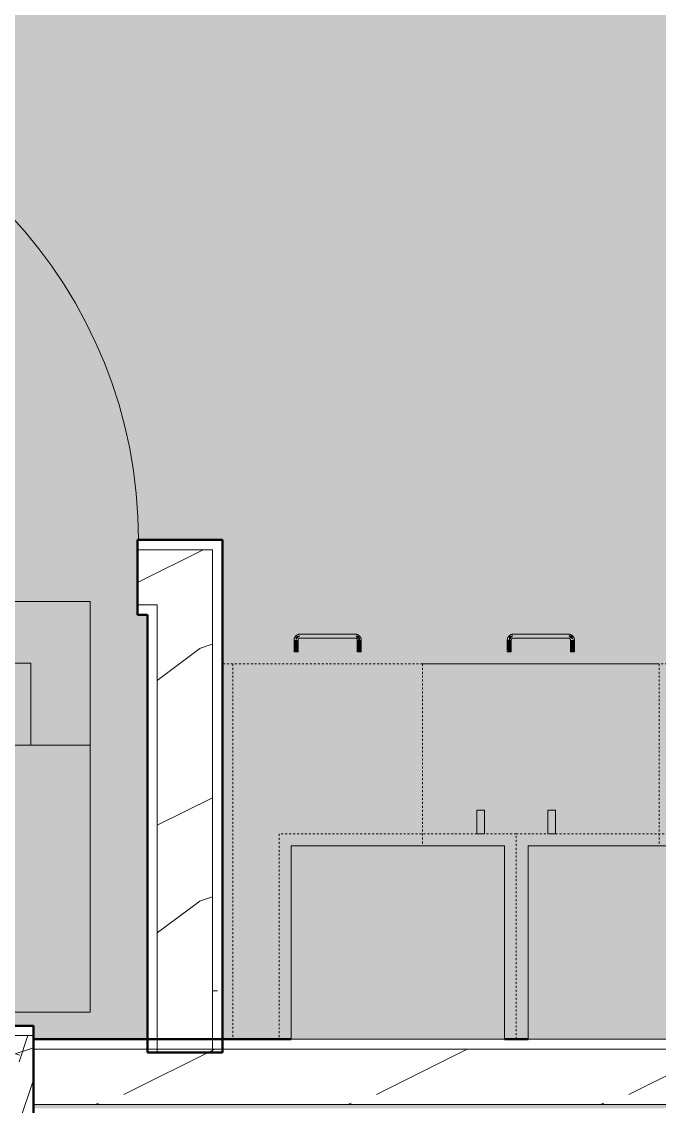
# Model space of a CAD drawing. Header units: inches. Extents: x -4218 to -1814, y 9706 to 12426.
# Drawn here: x -3828.1 to -3787.7, y 11551.1 to 11619.8 of the extents above; entities that cross this region are included whole.
import ezdxf

# ---------------------------------------------------------------- set-up
doc = ezdxf.new("R2010")
doc.units = ezdxf.units.IN
doc.header["$MEASUREMENT"] = 0
doc.linetypes.add('Dash', pattern=[0.25, 0.125, -0.125])
for name, color, linetype, lineweight in [('0-1', 7, 'Continuous', 5), ('0-2', 10, 'Continuous', 13), ('A-AREA-PATT-3', 7, 'Continuous', 9), ('A-DOOR-1', 7, 'Continuous', 9), ('A-DOOR-2', 50, 'Continuous', 20), ('A-WALL', 113, 'Continuous', 13), ('A-WALL-2', 250, 'Continuous', 50), ('A-WALL-3', 10, 'Continuous', 13), ('A-WALL-8', 113, 'Continuous', 5), ('A-WALL-9', 113, 'Continuous', 50), ('A-WALL-PATT-1', 7, 'Continuous', 9), ('A-WALL-PATT-2', 55, 'Continuous', 9), ('A-WALL-PATT-4', 53, 'Continuous', 9), ('A-WALL-PATT-6', 111, 'Continuous', 9), ('P-SANR-FIXT-2', 7, 'Continuous', 9), ('P-SANR-FIXT-3', 55, 'Continuous', 9), ('Q-CASE', 31, 'Continuous', 9), ('Q-CASE-1', 9, 'Continuous', 9), ('Q-CASE-3', 7, 'Continuous', 9), ('Q-CASE-4', 7, 'Dash', 9), ('Q-CASE-HDLN-1', 7, 'Dash', 9), ('Q-CASE-HDLN-2', 31, 'Continuous', 9)]:
    doc.layers.add(name, color=color, linetype=linetype, lineweight=lineweight)
pattern_1 = [(216.87, (6.397, 15.994), (47.98094286, 31.9870857), [7.997, -71.971]), (206.565, (15.994, 11.196), (-15.993714, -15.9941327), [17.881, -17.881]), (198.435, (15.994, 3.199), (-31.9867405, -15.9938803), [10.115, -40.461])]
pattern_2 = [(0, (0, 0), (30.72, 7.68), [1.267, -21.773, 1.267, -21.773, -122.88]), (0, (0, 0), (30.72, 7.68), [-46.08, 1.267, -44.813, 1.267, -21.773, -53.76]), (0, (0, 0), (30.72, 7.68), [-115.2, 1.267, -14.093, 1.267, -37.133]), (120, (11.52, 3.84), (-22.011075, 22.7643004), [1.267, -21.773, 1.267, -21.773, -122.88]), (120, (11.52, 3.84), (-22.011075, 22.7643004), [-46.08, 1.267, -44.813, 1.267, -21.773, -53.76]), (120, (11.52, 3.84), (-22.011075, 22.7643004), [-115.2, 1.267, -14.093, 1.267, -37.133]), (240, (15.36, 19.2), (-8.708925, -30.4443004), [1.267, -21.773, 1.267, -21.773, -122.88]), (240, (15.36, 19.2), (-8.708925, -30.4443004), [-46.08, 1.267, -44.813, 1.267, -21.773, -53.76]), (240, (15.36, 19.2), (-8.708925, -30.4443004), [-115.2, 1.267, -14.093, 1.267, -37.133])]

# ---------------------------------------------------------------- blocks, each defined once
blk = doc.blocks.new('OD_CW_Countertop - OD_CW_Countertop-2395221-FLOOR PLAN - 2ND FLOOR')
at = {"layer": 'Q-CASE-HDLN-1'}
blk.add_line((49.238, 0), (110.408, 0), dxfattribs=at)
blk = doc.blocks.new('Single-Flush - 30_ x 80_ - MAGIC PAK DOOR-1421383-FLOOR PLAN - 2ND FLOOR')
at = {"layer": 'A-DOOR-1'}
blk.add_arc((15, -2.375), 30.067, 180, 266.18593, dxfattribs=at)
at = {"layer": 'A-DOOR-2'}
for p, q in [((13, -2.375), (13, -32.375)), ((15, -2.375), (13, -2.375)), ((15, -2.375), (15, -32.375)), ((15, -32.375), (13, -32.375))]:
    blk.add_line(p, q, dxfattribs=at)
blk = doc.blocks.new('Stacked Washer and Dryer - 26_x25_ - Private-1372850-FLOOR PLAN - 2ND FLOOR')
at = {"layer": 'P-SANR-FIXT-3'}
blk.add_hatch(color=256, dxfattribs=at).paths.add_polyline_path([(10.006, 12.5), (0, 12.5), (0, -12.5), (26, -12.5), (26, 12.5), (11.25, 12.5)], flags=0)
at = {"layer": 'P-SANR-FIXT-2'}
for p, q in [((0, 12.5), (26, 12.5)), ((0, 12.5), (0, -12.5)), ((16.906, -12.5), (16.906, 12.5)), ((26, 12.5), (26, -12.5)), ((22.094, 8.75), (16.906, 8.75)), ((22.094, -8.75), (22.094, 8.75)), ((16.906, -8.75), (22.094, -8.75)), ((26, -12.5), (0, -12.5))]:
    blk.add_line(p, q, dxfattribs=at)
blk = doc.blocks.new('300 Series Wall Hung Cabinet_301 - 15_-2215564-FLOOR PLAN - 2ND FLOOR')
at = {"layer": 'Q-CASE-1'}
for points in [[(-5.012, 13.188), (-5.012, 14.687), (-5.5, 14.687), (-5.5, 13.188)], [(6.75, 0.187), (6.75, 12.438), (-6.75, 12.438), (-6.75, 0.187)]]:
    blk.add_hatch(color=256, dxfattribs=at).paths.add_polyline_path(points, flags=0)
at = {"layer": 'Q-CASE-3'}
for p, q in [((-5.012, 14.687), (-5.5, 14.687)), ((-5.5, 14.687), (-5.5, 13.188)), ((-5.012, 13.188), (-5.012, 14.687)), ((-5.012, 13.188), (-5.5, 13.188)), ((6.75, 12.438), (-6.75, 12.438)), ((-6.75, 12.438), (-6.75, 0.187)), ((6.75, 0.187), (6.75, 12.438)), ((-6.75, 0.187), (6.75, 0.187))]:
    blk.add_line(p, q, dxfattribs=at)
at = {"layer": 'Q-CASE-4'}
for p, q in [((-7.5, 0.187), (-7.5, 13.188)), ((-7.5, 13.188), (7.5, 13.188)), ((7.5, 13.188), (7.5, 0.187)), ((7.5, 0.187), (-7.5, 0.187))]:
    blk.add_line(p, q, dxfattribs=at)
blk = doc.blocks.new('300 Series Wall Hung Cabinet_301 - 15_-2216209-FLOOR PLAN - 2ND FLOOR')
at = {"layer": 'Q-CASE-1'}
for points in [[(-6.75, -0.188), (-6.75, -12.438), (6.75, -12.438), (6.75, -0.188)], [(-5.5, -13.188), (-5.5, -14.687), (-5.012, -14.687), (-5.012, -13.188)]]:
    blk.add_hatch(color=256, dxfattribs=at).paths.add_polyline_path(points, flags=0)
at = {"layer": 'Q-CASE-3'}
for p, q in [((6.75, -0.188), (-6.75, -0.188)), ((-6.75, -0.188), (-6.75, -12.438)), ((6.75, -12.438), (6.75, -0.188)), ((-6.75, -12.438), (6.75, -12.438)), ((-5.5, -13.188), (-5.012, -13.188)), ((-5.5, -13.188), (-5.5, -14.687)), ((-5.012, -14.687), (-5.012, -13.188)), ((-5.5, -14.687), (-5.012, -14.687))]:
    blk.add_line(p, q, dxfattribs=at)
at = {"layer": 'Q-CASE-4'}
for p, q in [((7.5, -0.188), (-7.5, -0.188)), ((-7.5, -0.188), (-7.5, -13.188)), ((7.5, -13.188), (7.5, -0.188)), ((-7.5, -13.188), (7.5, -13.188))]:
    blk.add_line(p, q, dxfattribs=at)
blk = doc.blocks.new('Drawer_Base_Cabinet_3_drawer_12205 - 15_-V110-FLOOR PLAN - 2ND FLOOR')
at = {"layer": 'Q-CASE'}
for points in [[(-1.295, -25.5), (-1.142, -25.5), (-1.174, -24.75), (-1.383, -24.75), (-1.351, -25.5), (-1.325, -25.5)], [(2.738, -25.5), (2.858, -25.5), (2.826, -24.75), (2.617, -24.75), (2.649, -25.5), (2.705, -25.5)], [(-1.012, -25.812), (-1.047, -25.687), (-1.325, -25.5), (-1.262, -25.768), (-1.181, -25.782)], [(-1.012, -25.875), (2.488, -25.838), (2.488, -25.625), (-1.012, -25.662), (-1.012, -25.871)], [(2.488, -25.812), (2.756, -25.75), (2.77, -25.5), (2.705, -25.5), (2.488, -25.782)]]:
    blk.add_hatch(color=256, dxfattribs=at).paths.add_polyline_path(points, flags=0)
at = {"layer": 'Q-CASE-HDLN-1'}
for p, q in [((-6.762, -24), (-6.762, -12.475)), ((8.238, -24), (8.238, -12.475)), ((8.238, -24), (-6.762, -24))]:
    blk.add_line(p, q, dxfattribs=at)
at = {"layer": 'Q-CASE-HDLN-2'}
for p, q in [((-1.387, -24.75), (-1.387, -25.5)), ((-1.387, -24.75), (-1.383, -24.75)), ((-1.383, -24.75), (-1.387, -24.75)), ((-1.387, -24.75), (-1.387, -25.5)), ((-1.387, -24.75), (-1.383, -24.75)), ((-1.383, -24.75), (-1.387, -24.75)), ((-1.387, -24.75), (-1.387, -25.5)), ((-1.387, -24.75), (-1.137, -24.75)), ((-1.383, -24.75), (-1.387, -24.75)), ((-1.142, -24.75), (-1.137, -24.75)), ((-1.137, -24.75), (-1.142, -24.75)), ((-1.142, -24.75), (-1.137, -24.75)), ((-1.137, -24.75), (-1.142, -24.75)), ((-1.137, -24.75), (-1.142, -24.75)), ((-1.137, -25.5), (-1.137, -24.75)), ((-1.137, -25.5), (-1.137, -24.75)), ((-1.137, -25.5), (-1.137, -24.75)), ((2.613, -24.75), (2.613, -25.5)), ((2.617, -24.75), (2.613, -24.75)), ((2.613, -24.75), (2.617, -24.75)), ((2.613, -24.75), (2.613, -25.5)), ((2.617, -24.75), (2.613, -24.75)), ((2.613, -24.75), (2.617, -24.75)), ((2.613, -24.75), (2.613, -25.5)), ((2.617, -24.75), (2.613, -24.75)), ((2.613, -24.75), (2.863, -24.75)), ((2.863, -24.75), (2.858, -24.75)), ((2.858, -24.75), (2.863, -24.75)), ((2.863, -24.75), (2.858, -24.75)), ((2.858, -24.75), (2.863, -24.75)), ((2.863, -24.75), (2.858, -24.75)), ((2.863, -25.5), (2.863, -24.75)), ((2.863, -25.5), (2.863, -24.75)), ((2.863, -25.5), (2.863, -24.75)), ((2.488, -25.625), (-1.012, -25.625)), ((-1.012, -25.875), (2.488, -25.875))]:
    blk.add_line(p, q, dxfattribs=at)
at = {"layer": 'Q-CASE-HDLN-2', "flags": 128}
for points in [[(-1.387, -25.5), (-1.387, -25.515), (-1.386, -25.53), (-1.385, -25.545), (-1.383, -25.56), (-1.38, -25.575), (-1.377, -25.589), (-1.373, -25.604), (-1.368, -25.618), (-1.363, -25.632), (-1.358, -25.646), (-1.352, -25.66), (-1.345, -25.673), (-1.338, -25.686), (-1.33, -25.699), (-1.322, -25.712), (-1.313, -25.724), (-1.304, -25.736), (-1.294, -25.747), (-1.284, -25.758)], [(-1.387, -25.5), (-1.387, -25.515), (-1.386, -25.53), (-1.385, -25.545), (-1.383, -25.56), (-1.38, -25.575), (-1.377, -25.589), (-1.373, -25.604), (-1.368, -25.618), (-1.363, -25.632), (-1.358, -25.646), (-1.352, -25.66), (-1.345, -25.673), (-1.338, -25.686), (-1.33, -25.699), (-1.322, -25.712), (-1.313, -25.724), (-1.304, -25.736), (-1.294, -25.747), (-1.284, -25.758)], [(-1.387, -25.5), (-1.387, -25.515), (-1.386, -25.53), (-1.385, -25.545), (-1.383, -25.56), (-1.38, -25.575), (-1.377, -25.589), (-1.373, -25.604), (-1.368, -25.618), (-1.363, -25.632), (-1.358, -25.646), (-1.352, -25.66), (-1.345, -25.673), (-1.338, -25.686), (-1.33, -25.699), (-1.322, -25.712), (-1.313, -25.724), (-1.304, -25.736), (-1.294, -25.747), (-1.284, -25.758), (-1.274, -25.769), (-1.263, -25.779), (-1.251, -25.789), (-1.239, -25.798), (-1.227, -25.807), (-1.215, -25.816), (-1.202, -25.823), (-1.189, -25.831), (-1.176, -25.838), (-1.162, -25.844), (-1.148, -25.85), (-1.134, -25.855), (-1.12, -25.859), (-1.105, -25.863), (-1.091, -25.867), (-1.076, -25.87), (-1.061, -25.872), (-1.046, -25.873), (-1.031, -25.875), (-1.016, -25.875), (-1.012, -25.875)], [(-1.263, -25.779), (-1.251, -25.789), (-1.239, -25.798), (-1.227, -25.807), (-1.215, -25.816), (-1.202, -25.823), (-1.189, -25.831), (-1.176, -25.838), (-1.162, -25.844), (-1.148, -25.85), (-1.134, -25.855), (-1.12, -25.859), (-1.105, -25.863), (-1.091, -25.867), (-1.076, -25.87), (-1.061, -25.872), (-1.046, -25.873), (-1.031, -25.875), (-1.016, -25.875), (-1.012, -25.875)], [(-1.263, -25.779), (-1.251, -25.789), (-1.239, -25.798), (-1.227, -25.807), (-1.215, -25.816), (-1.202, -25.823), (-1.189, -25.831), (-1.176, -25.838), (-1.162, -25.844), (-1.148, -25.85), (-1.134, -25.855), (-1.12, -25.859), (-1.105, -25.863), (-1.091, -25.867), (-1.076, -25.87), (-1.061, -25.872), (-1.046, -25.873), (-1.031, -25.875), (-1.016, -25.875), (-1.012, -25.875)], [(-1.012, -25.625), (-1.017, -25.625), (-1.022, -25.625), (-1.027, -25.624), (-1.032, -25.623), (-1.037, -25.623), (-1.042, -25.621), (-1.047, -25.62), (-1.052, -25.619), (-1.056, -25.617), (-1.061, -25.615), (-1.066, -25.613), (-1.07, -25.611), (-1.074, -25.608), (-1.079, -25.606), (-1.083, -25.603), (-1.087, -25.6), (-1.091, -25.597), (-1.095, -25.594), (-1.098, -25.591), (-1.102, -25.587), (-1.105, -25.583), (-1.109, -25.58), (-1.112, -25.576), (-1.115, -25.572), (-1.117, -25.568), (-1.12, -25.563), (-1.123, -25.559), (-1.125, -25.554), (-1.127, -25.55), (-1.129, -25.545), (-1.131, -25.541), (-1.132, -25.536), (-1.133, -25.531), (-1.135, -25.526), (-1.135, -25.521), (-1.136, -25.516), (-1.137, -25.511), (-1.137, -25.506), (-1.137, -25.501), (-1.137, -25.5)], [(-1.012, -25.625), (-1.017, -25.625), (-1.022, -25.625), (-1.027, -25.624), (-1.032, -25.623), (-1.037, -25.623), (-1.042, -25.621), (-1.047, -25.62), (-1.052, -25.619), (-1.056, -25.617), (-1.061, -25.615), (-1.066, -25.613), (-1.07, -25.611), (-1.074, -25.608), (-1.079, -25.606), (-1.083, -25.603), (-1.087, -25.6), (-1.091, -25.597), (-1.095, -25.594), (-1.098, -25.591), (-1.102, -25.587), (-1.105, -25.583), (-1.109, -25.58), (-1.112, -25.576), (-1.115, -25.572), (-1.117, -25.568), (-1.12, -25.563), (-1.123, -25.559), (-1.125, -25.554), (-1.127, -25.55), (-1.129, -25.545), (-1.131, -25.541), (-1.132, -25.536), (-1.133, -25.531), (-1.135, -25.526), (-1.135, -25.521), (-1.136, -25.516), (-1.137, -25.511), (-1.137, -25.506), (-1.137, -25.501), (-1.137, -25.5)], [(-1.012, -25.625), (-1.017, -25.625), (-1.022, -25.625), (-1.027, -25.624), (-1.032, -25.623), (-1.037, -25.623), (-1.042, -25.621), (-1.047, -25.62), (-1.052, -25.619), (-1.056, -25.617), (-1.061, -25.615), (-1.066, -25.613), (-1.07, -25.611), (-1.074, -25.608), (-1.079, -25.606), (-1.083, -25.603), (-1.087, -25.6), (-1.091, -25.597), (-1.095, -25.594), (-1.098, -25.591), (-1.102, -25.587), (-1.105, -25.583), (-1.109, -25.58), (-1.112, -25.576), (-1.115, -25.572), (-1.117, -25.568), (-1.12, -25.563), (-1.123, -25.559), (-1.125, -25.554), (-1.127, -25.55), (-1.129, -25.545), (-1.131, -25.541), (-1.132, -25.536), (-1.133, -25.531), (-1.135, -25.526), (-1.135, -25.521), (-1.136, -25.516), (-1.137, -25.511), (-1.137, -25.506), (-1.137, -25.501), (-1.137, -25.5)], [(2.488, -25.875), (2.503, -25.875), (2.518, -25.874), (2.533, -25.872), (2.547, -25.87), (2.562, -25.868), (2.577, -25.864), (2.591, -25.86), (2.606, -25.856), (2.62, -25.851), (2.634, -25.845), (2.647, -25.839), (2.661, -25.833), (2.674, -25.825), (2.687, -25.818), (2.699, -25.81), (2.712, -25.801), (2.724, -25.792), (2.735, -25.782), (2.746, -25.772), (2.757, -25.761), (2.767, -25.75), (2.777, -25.739), (2.786, -25.727), (2.795, -25.715), (2.803, -25.703), (2.811, -25.69), (2.818, -25.677), (2.825, -25.663), (2.832, -25.65), (2.837, -25.636), (2.842, -25.622), (2.847, -25.608), (2.851, -25.593), (2.854, -25.578), (2.857, -25.564), (2.86, -25.549), (2.861, -25.534), (2.862, -25.519), (2.863, -25.504), (2.863, -25.5)], [(2.613, -25.5), (2.613, -25.505), (2.612, -25.51), (2.612, -25.515), (2.611, -25.52), (2.61, -25.525), (2.609, -25.53), (2.608, -25.535), (2.606, -25.539), (2.605, -25.544), (2.603, -25.549), (2.601, -25.553), (2.599, -25.558), (2.596, -25.562), (2.594, -25.566), (2.591, -25.571), (2.588, -25.575), (2.585, -25.579), (2.582, -25.582), (2.578, -25.586), (2.575, -25.59), (2.571, -25.593), (2.567, -25.596), (2.563, -25.599), (2.559, -25.602), (2.555, -25.605), (2.551, -25.608), (2.547, -25.61), (2.542, -25.613), (2.538, -25.615), (2.533, -25.617), (2.528, -25.618), (2.524, -25.62), (2.519, -25.621), (2.514, -25.622), (2.509, -25.623), (2.504, -25.624), (2.499, -25.624), (2.494, -25.625), (2.489, -25.625), (2.488, -25.625)], [(2.488, -25.875), (2.503, -25.875), (2.518, -25.874), (2.533, -25.872), (2.547, -25.87), (2.562, -25.868), (2.577, -25.864), (2.591, -25.86), (2.606, -25.856), (2.62, -25.851), (2.634, -25.845), (2.647, -25.839), (2.661, -25.833), (2.674, -25.825), (2.687, -25.818), (2.699, -25.81), (2.712, -25.801), (2.724, -25.792), (2.735, -25.782), (2.746, -25.772)], [(2.488, -25.875), (2.503, -25.875), (2.518, -25.874), (2.533, -25.872), (2.547, -25.87), (2.562, -25.868), (2.577, -25.864), (2.591, -25.86), (2.606, -25.856), (2.62, -25.851), (2.634, -25.845), (2.647, -25.839), (2.661, -25.833), (2.674, -25.825), (2.687, -25.818), (2.699, -25.81), (2.712, -25.801), (2.724, -25.792), (2.735, -25.782), (2.746, -25.772)], [(2.613, -25.5), (2.613, -25.505), (2.612, -25.51), (2.612, -25.515), (2.611, -25.52), (2.61, -25.525), (2.609, -25.53), (2.608, -25.535), (2.606, -25.539), (2.605, -25.544), (2.603, -25.549), (2.601, -25.553), (2.599, -25.558), (2.596, -25.562), (2.594, -25.566), (2.591, -25.571), (2.588, -25.575), (2.585, -25.579), (2.582, -25.582), (2.578, -25.586), (2.575, -25.59), (2.571, -25.593), (2.567, -25.596), (2.563, -25.599), (2.559, -25.602), (2.555, -25.605), (2.551, -25.608), (2.547, -25.61), (2.542, -25.613), (2.538, -25.615), (2.533, -25.617), (2.528, -25.618), (2.524, -25.62), (2.519, -25.621), (2.514, -25.622), (2.509, -25.623), (2.504, -25.624), (2.499, -25.624), (2.494, -25.625), (2.489, -25.625)], [(2.613, -25.5), (2.613, -25.505), (2.612, -25.51), (2.612, -25.515), (2.611, -25.52), (2.61, -25.525), (2.609, -25.53), (2.608, -25.535), (2.606, -25.539), (2.605, -25.544), (2.603, -25.549), (2.601, -25.553), (2.599, -25.558), (2.596, -25.562), (2.594, -25.566), (2.591, -25.571), (2.588, -25.575), (2.585, -25.579), (2.582, -25.582), (2.578, -25.586), (2.575, -25.59), (2.571, -25.593), (2.567, -25.596), (2.563, -25.599), (2.559, -25.602), (2.555, -25.605), (2.551, -25.608), (2.547, -25.61), (2.542, -25.613), (2.538, -25.615), (2.533, -25.617), (2.528, -25.618), (2.524, -25.62), (2.519, -25.621), (2.514, -25.622), (2.509, -25.623), (2.504, -25.624), (2.499, -25.624), (2.494, -25.625), (2.489, -25.625)], [(2.767, -25.75), (2.777, -25.739), (2.786, -25.727), (2.795, -25.715), (2.803, -25.703), (2.811, -25.69), (2.818, -25.677), (2.825, -25.663), (2.832, -25.65), (2.837, -25.636), (2.842, -25.622), (2.847, -25.608), (2.851, -25.593), (2.854, -25.578), (2.857, -25.564), (2.86, -25.549), (2.861, -25.534), (2.862, -25.519), (2.863, -25.504), (2.863, -25.5)], [(2.767, -25.75), (2.777, -25.739), (2.786, -25.727), (2.795, -25.715), (2.803, -25.703), (2.811, -25.69), (2.818, -25.677), (2.825, -25.663), (2.832, -25.65), (2.837, -25.636), (2.842, -25.622), (2.847, -25.608), (2.851, -25.593), (2.854, -25.578), (2.857, -25.564), (2.86, -25.549), (2.861, -25.534), (2.862, -25.519), (2.863, -25.504), (2.863, -25.5)]]:
    blk.add_lwpolyline(points, dxfattribs=at)
blk = doc.blocks.new('Drawer_Base_Cabinet_3_drawer_12205 - 12_-V123-FLOOR PLAN - 2ND FLOOR')
at = {"layer": 'Q-CASE'}
for points in [[(-1.2, 24.75), (-1.142, 24.75), (-1.174, 25.5), (-1.383, 25.5), (-1.351, 24.75), (-1.23, 24.75)], [(-1.262, 25.5), (-1.012, 25.75), (-1.012, 25.813), (-1.286, 25.72), (-1.295, 25.5)], [(2.488, 25.625), (2.488, 25.875), (-1.012, 25.838), (-1.012, 25.625), (-0.848, 25.625)], [(2.738, 25.5), (2.8, 25.5), (2.738, 25.768), (2.488, 25.782), (2.516, 25.717), (2.705, 25.5)], [(2.858, 24.75), (2.826, 25.5), (2.617, 25.5), (2.649, 24.75), (2.846, 24.75)]]:
    blk.add_hatch(color=256, dxfattribs=at).paths.add_polyline_path(points, flags=0)
at = {"layer": 'Q-CASE-HDLN-1'}
for p, q in [((6.738, 24), (-5.262, 24)), ((-5.262, 24), (-5.262, 0.225)), ((6.738, 24), (6.738, 12.475))]:
    blk.add_line(p, q, dxfattribs=at)
at = {"layer": 'Q-CASE-HDLN-2'}
for p, q in [((-1.387, 25.5), (-1.387, 24.75)), ((-1.387, 25.5), (-1.387, 24.75)), ((-1.387, 25.5), (-1.387, 24.75)), ((-1.137, 24.75), (-1.137, 25.5)), ((-1.137, 24.75), (-1.137, 25.5)), ((-1.137, 24.75), (-1.137, 25.5)), ((2.488, 25.875), (-1.012, 25.875)), ((-1.012, 25.625), (2.488, 25.625)), ((2.613, 25.5), (2.613, 24.75)), ((2.613, 25.5), (2.613, 24.75)), ((2.613, 25.5), (2.613, 24.75)), ((2.863, 24.75), (2.863, 25.5)), ((2.863, 24.75), (2.863, 25.5)), ((2.863, 24.75), (2.863, 25.5)), ((-1.387, 24.75), (-1.383, 24.75)), ((-1.383, 24.75), (-1.387, 24.75)), ((-1.387, 24.75), (-1.383, 24.75)), ((-1.383, 24.75), (-1.387, 24.75)), ((-1.387, 24.75), (-1.383, 24.75)), ((-1.137, 24.75), (-1.387, 24.75)), ((-1.142, 24.75), (-1.137, 24.75)), ((-1.137, 24.75), (-1.142, 24.75)), ((-1.142, 24.75), (-1.137, 24.75)), ((-1.137, 24.75), (-1.142, 24.75)), ((-1.142, 24.75), (-1.137, 24.75)), ((2.617, 24.75), (2.613, 24.75)), ((2.613, 24.75), (2.617, 24.75)), ((2.617, 24.75), (2.613, 24.75)), ((2.613, 24.75), (2.617, 24.75)), ((2.863, 24.75), (2.613, 24.75)), ((2.613, 24.75), (2.617, 24.75)), ((2.863, 24.75), (2.858, 24.75)), ((2.858, 24.75), (2.863, 24.75)), ((2.863, 24.75), (2.858, 24.75)), ((2.858, 24.75), (2.863, 24.75)), ((2.858, 24.75), (2.863, 24.75))]:
    blk.add_line(p, q, dxfattribs=at)
at = {"layer": 'Q-CASE-HDLN-2', "flags": 128}
for points in [[(-1.012, 25.875), (-1.027, 25.875), (-1.042, 25.874), (-1.057, 25.872), (-1.072, 25.87), (-1.087, 25.868), (-1.101, 25.864), (-1.116, 25.86), (-1.13, 25.856), (-1.144, 25.851), (-1.158, 25.845), (-1.172, 25.839), (-1.185, 25.833), (-1.199, 25.825), (-1.211, 25.818), (-1.224, 25.81), (-1.236, 25.801), (-1.248, 25.792), (-1.26, 25.782), (-1.271, 25.772), (-1.281, 25.761), (-1.292, 25.75), (-1.301, 25.739), (-1.311, 25.727), (-1.319, 25.715), (-1.328, 25.703), (-1.336, 25.69), (-1.343, 25.677), (-1.35, 25.663), (-1.356, 25.65), (-1.362, 25.636), (-1.367, 25.622), (-1.372, 25.608), (-1.376, 25.593), (-1.379, 25.578), (-1.382, 25.564), (-1.384, 25.549), (-1.386, 25.534), (-1.387, 25.519), (-1.387, 25.504), (-1.387, 25.5)], [(-1.292, 25.75), (-1.301, 25.739), (-1.311, 25.727), (-1.319, 25.715), (-1.328, 25.703), (-1.336, 25.69), (-1.343, 25.677), (-1.35, 25.663), (-1.356, 25.65), (-1.362, 25.636), (-1.367, 25.622), (-1.372, 25.608), (-1.376, 25.593), (-1.379, 25.578), (-1.382, 25.564), (-1.384, 25.549), (-1.386, 25.534), (-1.387, 25.519), (-1.387, 25.504), (-1.387, 25.5)], [(-1.292, 25.75), (-1.301, 25.739), (-1.311, 25.727), (-1.319, 25.715), (-1.328, 25.703), (-1.336, 25.69), (-1.343, 25.677), (-1.35, 25.663), (-1.356, 25.65), (-1.362, 25.636), (-1.367, 25.622), (-1.372, 25.608), (-1.376, 25.593), (-1.379, 25.578), (-1.382, 25.564), (-1.384, 25.549), (-1.386, 25.534), (-1.387, 25.519), (-1.387, 25.504), (-1.387, 25.5)], [(-1.012, 25.875), (-1.027, 25.875), (-1.042, 25.874), (-1.057, 25.872), (-1.072, 25.87), (-1.087, 25.868), (-1.101, 25.864), (-1.116, 25.86), (-1.13, 25.856), (-1.144, 25.851), (-1.158, 25.845), (-1.172, 25.839), (-1.185, 25.833), (-1.199, 25.825), (-1.211, 25.818), (-1.224, 25.81), (-1.236, 25.801), (-1.248, 25.792), (-1.26, 25.782), (-1.271, 25.772)], [(-1.012, 25.875), (-1.027, 25.875), (-1.042, 25.874), (-1.057, 25.872), (-1.072, 25.87), (-1.087, 25.868), (-1.101, 25.864), (-1.116, 25.86), (-1.13, 25.856), (-1.144, 25.851), (-1.158, 25.845), (-1.172, 25.839), (-1.185, 25.833), (-1.199, 25.825), (-1.211, 25.818), (-1.224, 25.81), (-1.236, 25.801), (-1.248, 25.792), (-1.26, 25.782), (-1.271, 25.772)], [(-1.137, 25.5), (-1.137, 25.505), (-1.137, 25.51), (-1.136, 25.515), (-1.136, 25.52), (-1.135, 25.525), (-1.134, 25.53), (-1.132, 25.535), (-1.131, 25.539), (-1.129, 25.544), (-1.127, 25.549), (-1.125, 25.553), (-1.123, 25.558), (-1.121, 25.562), (-1.118, 25.566), (-1.115, 25.571), (-1.113, 25.575), (-1.109, 25.579), (-1.106, 25.582), (-1.103, 25.586), (-1.099, 25.59), (-1.096, 25.593), (-1.092, 25.596), (-1.088, 25.599), (-1.084, 25.602), (-1.08, 25.605), (-1.076, 25.608), (-1.071, 25.61), (-1.067, 25.613), (-1.062, 25.615), (-1.058, 25.617), (-1.053, 25.618), (-1.048, 25.62), (-1.043, 25.621), (-1.038, 25.622), (-1.034, 25.623), (-1.029, 25.624), (-1.024, 25.624), (-1.019, 25.625), (-1.014, 25.625)], [(-1.137, 25.5), (-1.137, 25.505), (-1.137, 25.51), (-1.136, 25.515), (-1.136, 25.52), (-1.135, 25.525), (-1.134, 25.53), (-1.132, 25.535), (-1.131, 25.539), (-1.129, 25.544), (-1.127, 25.549), (-1.125, 25.553), (-1.123, 25.558), (-1.121, 25.562), (-1.118, 25.566), (-1.115, 25.571), (-1.113, 25.575), (-1.109, 25.579), (-1.106, 25.582), (-1.103, 25.586), (-1.099, 25.59), (-1.096, 25.593), (-1.092, 25.596), (-1.088, 25.599), (-1.084, 25.602), (-1.08, 25.605), (-1.076, 25.608), (-1.071, 25.61), (-1.067, 25.613), (-1.062, 25.615), (-1.058, 25.617), (-1.053, 25.618), (-1.048, 25.62), (-1.043, 25.621), (-1.038, 25.622), (-1.034, 25.623), (-1.029, 25.624), (-1.024, 25.624), (-1.019, 25.625), (-1.014, 25.625)], [(-1.137, 25.5), (-1.137, 25.505), (-1.137, 25.51), (-1.136, 25.515), (-1.136, 25.52), (-1.135, 25.525), (-1.134, 25.53), (-1.132, 25.535), (-1.131, 25.539), (-1.129, 25.544), (-1.127, 25.549), (-1.125, 25.553), (-1.123, 25.558), (-1.121, 25.562), (-1.118, 25.566), (-1.115, 25.571), (-1.113, 25.575), (-1.109, 25.579), (-1.106, 25.582), (-1.103, 25.586), (-1.099, 25.59), (-1.096, 25.593), (-1.092, 25.596), (-1.088, 25.599), (-1.084, 25.602), (-1.08, 25.605), (-1.076, 25.608), (-1.071, 25.61), (-1.067, 25.613), (-1.062, 25.615), (-1.058, 25.617), (-1.053, 25.618), (-1.048, 25.62), (-1.043, 25.621), (-1.038, 25.622), (-1.034, 25.623), (-1.029, 25.624), (-1.024, 25.624), (-1.019, 25.625), (-1.014, 25.625), (-1.012, 25.625)], [(2.738, 25.779), (2.727, 25.789), (2.715, 25.798), (2.703, 25.807), (2.69, 25.816), (2.678, 25.823), (2.664, 25.831), (2.651, 25.838), (2.637, 25.844), (2.624, 25.85), (2.61, 25.855), (2.595, 25.859), (2.581, 25.863), (2.566, 25.867), (2.551, 25.87), (2.537, 25.872), (2.522, 25.873), (2.507, 25.875), (2.492, 25.875), (2.488, 25.875)], [(2.738, 25.779), (2.727, 25.789), (2.715, 25.798), (2.703, 25.807), (2.69, 25.816), (2.678, 25.823), (2.664, 25.831), (2.651, 25.838), (2.637, 25.844), (2.624, 25.85), (2.61, 25.855), (2.595, 25.859), (2.581, 25.863), (2.566, 25.867), (2.551, 25.87), (2.537, 25.872), (2.522, 25.873), (2.507, 25.875), (2.492, 25.875), (2.488, 25.875)], [(2.863, 25.5), (2.862, 25.515), (2.862, 25.53), (2.86, 25.545), (2.858, 25.56), (2.855, 25.575), (2.852, 25.589), (2.848, 25.604), (2.844, 25.618), (2.839, 25.632), (2.833, 25.646), (2.827, 25.66), (2.82, 25.673), (2.813, 25.686), (2.805, 25.699), (2.797, 25.712), (2.788, 25.724), (2.779, 25.736), (2.77, 25.747), (2.76, 25.758), (2.749, 25.769), (2.738, 25.779), (2.727, 25.789), (2.715, 25.798), (2.703, 25.807), (2.69, 25.816), (2.678, 25.823), (2.664, 25.831), (2.651, 25.838), (2.637, 25.844), (2.624, 25.85), (2.61, 25.855), (2.595, 25.859), (2.581, 25.863), (2.566, 25.867), (2.551, 25.87), (2.537, 25.872), (2.522, 25.873), (2.507, 25.875), (2.492, 25.875), (2.488, 25.875)], [(2.488, 25.625), (2.493, 25.625), (2.498, 25.625), (2.503, 25.624), (2.508, 25.623), (2.513, 25.623), (2.517, 25.621), (2.522, 25.62), (2.527, 25.619), (2.532, 25.617), (2.536, 25.615), (2.541, 25.613), (2.545, 25.611), (2.55, 25.608), (2.554, 25.606), (2.558, 25.603), (2.562, 25.6), (2.566, 25.597), (2.57, 25.594), (2.574, 25.591), (2.577, 25.587), (2.581, 25.583), (2.584, 25.58), (2.587, 25.576), (2.59, 25.572), (2.593, 25.568), (2.596, 25.563), (2.598, 25.559), (2.6, 25.554), (2.602, 25.55), (2.604, 25.545), (2.606, 25.541), (2.607, 25.536), (2.609, 25.531), (2.61, 25.526), (2.611, 25.521), (2.612, 25.516), (2.612, 25.511), (2.613, 25.506), (2.613, 25.501), (2.613, 25.5)], [(2.488, 25.625), (2.493, 25.625), (2.498, 25.625), (2.503, 25.624), (2.508, 25.623), (2.513, 25.623), (2.517, 25.621), (2.522, 25.62), (2.527, 25.619), (2.532, 25.617), (2.536, 25.615), (2.541, 25.613), (2.545, 25.611), (2.55, 25.608), (2.554, 25.606), (2.558, 25.603), (2.562, 25.6), (2.566, 25.597), (2.57, 25.594), (2.574, 25.591), (2.577, 25.587), (2.581, 25.583), (2.584, 25.58), (2.587, 25.576), (2.59, 25.572), (2.593, 25.568), (2.596, 25.563), (2.598, 25.559), (2.6, 25.554), (2.602, 25.55), (2.604, 25.545), (2.606, 25.541), (2.607, 25.536), (2.609, 25.531), (2.61, 25.526), (2.611, 25.521), (2.612, 25.516), (2.612, 25.511), (2.613, 25.506), (2.613, 25.501), (2.613, 25.5)], [(2.488, 25.625), (2.493, 25.625), (2.498, 25.625), (2.503, 25.624), (2.508, 25.623), (2.513, 25.623), (2.517, 25.621), (2.522, 25.62), (2.527, 25.619), (2.532, 25.617), (2.536, 25.615), (2.541, 25.613), (2.545, 25.611), (2.55, 25.608), (2.554, 25.606), (2.558, 25.603), (2.562, 25.6), (2.566, 25.597), (2.57, 25.594), (2.574, 25.591), (2.577, 25.587), (2.581, 25.583), (2.584, 25.58), (2.587, 25.576), (2.59, 25.572), (2.593, 25.568), (2.596, 25.563), (2.598, 25.559), (2.6, 25.554), (2.602, 25.55), (2.604, 25.545), (2.606, 25.541), (2.607, 25.536), (2.609, 25.531), (2.61, 25.526), (2.611, 25.521), (2.612, 25.516), (2.612, 25.511), (2.613, 25.506), (2.613, 25.501), (2.613, 25.5)], [(2.863, 25.5), (2.862, 25.515), (2.862, 25.53), (2.86, 25.545), (2.858, 25.56), (2.855, 25.575), (2.852, 25.589), (2.848, 25.604), (2.844, 25.618), (2.839, 25.632), (2.833, 25.646), (2.827, 25.66), (2.82, 25.673), (2.813, 25.686), (2.805, 25.699), (2.797, 25.712), (2.788, 25.724), (2.779, 25.736), (2.77, 25.747), (2.76, 25.758)], [(2.863, 25.5), (2.862, 25.515), (2.862, 25.53), (2.86, 25.545), (2.858, 25.56), (2.855, 25.575), (2.852, 25.589), (2.848, 25.604), (2.844, 25.618), (2.839, 25.632), (2.833, 25.646), (2.827, 25.66), (2.82, 25.673), (2.813, 25.686), (2.805, 25.699), (2.797, 25.712), (2.788, 25.724), (2.779, 25.736), (2.77, 25.747), (2.76, 25.758)]]:
    blk.add_lwpolyline(points, dxfattribs=at)
blk = doc.blocks.new('CTR - 1st Phase - Unit Layouts_rvt-1-FLOOR PLAN - 2ND FLOOR')
at = {"layer": 'A-WALL-PATT-1'}
h = blk.add_hatch(dxfattribs=at)
h.set_pattern_fill('FP_1', color=256, style=0, pattern_type=2)
h.set_pattern_definition(pattern_2)
h.paths.add_polyline_path([(-3815.38, 11555.364), (-3815.361, 11555.364), (-3815.361, 11586.364), (-3815.986, 11586.364), (-3815.986, 11555.364)], flags=0)
at = {"layer": 'A-WALL-PATT-2'}
h = blk.add_hatch(dxfattribs=at)
h.set_pattern_fill('FP_2', color=256, style=0, pattern_type=2)
h.set_pattern_definition(pattern_1)
h.paths.add_polyline_path([(-3851.849, 11582.864), (-3850.736, 11582.864), (-3850.736, 11586.364), (-3851.849, 11586.364), (-3851.849, 11583.077)], flags=0)
h.paths.add_polyline_path([(-3820.736, 11582.864), (-3815.986, 11582.864), (-3815.986, 11586.364), (-3820.736, 11586.364), (-3820.736, 11583.077)], flags=0)
h = blk.add_hatch(dxfattribs=at)
h.set_pattern_fill('FP_2', color=256, style=0, pattern_type=2)
h.set_pattern_definition(pattern_1)
h.paths.add_polyline_path([(-3816.094, 11555.364), (-3815.986, 11555.364), (-3816, 11582.864), (-3819.486, 11582.864), (-3819.486, 11555.364), (-3818.719, 11555.364)], flags=0)
at = {"layer": 'A-WALL-2'}
for p, q in [((-3815.361, 11586.989), (-3820.736, 11586.989)), ((-3820.736, 11586.989), (-3820.736, 11582.239)), ((-3815.361, 11586.364), (-3815.361, 11586.989)), ((-3815.361, 11582.239), (-3815.361, 11586.364)), ((-3820.736, 11582.239), (-3820.111, 11582.239)), ((-3820.111, 11582.239), (-3820.111, 11554.514)), ((-3815.361, 11554.514), (-3815.361, 11582.239)), ((-3820.111, 11554.514), (-3815.361, 11554.514))]:
    blk.add_line(p, q, dxfattribs=at)
at = {"layer": 'A-WALL-3'}
for p, q in [((-3815.986, 11586.364), (-3820.736, 11586.364)), ((-3815.986, 11586.364), (-3815.986, 11582.864)), ((-3819.486, 11582.864), (-3820.736, 11582.864)), ((-3819.486, 11582.864), (-3819.486, 11582.239)), ((-3815.986, 11582.864), (-3815.986, 11582.239)), ((-3819.486, 11554.514), (-3819.486, 11582.239)), ((-3815.986, 11554.514), (-3815.986, 11582.239))]:
    blk.add_line(p, q, dxfattribs=at)
at = {"layer": '0-2'}
for name, p, rotation in [('Single-Flush - 30_ x 80_ - MAGIC PAK DOOR-1421383-FLOOR PLAN - 2ND FLOOR', (-3835.736, 11584.614), 180), ('Stacked Washer and Dryer - 26_x25_ - Private-1372850-FLOOR PLAN - 2ND FLOOR', (-3836.236, 11557.077), 90.00000000000537), ('Drawer_Base_Cabinet_3_drawer_12205 - 15_-V110-FLOOR PLAN - 2ND FLOOR', (-3794.453, 11555.139), 180), ('OD_CW_Countertop - OD_CW_Countertop-2395221-FLOOR PLAN - 2ND FLOOR', (-3704.953, 11579.139), 180), ('300 Series Wall Hung Cabinet_301 - 15_-2216209-FLOOR PLAN - 2ND FLOOR', (-3804.254, 11555.177), 180)]:
    blk.add_blockref(name, p, dxfattribs=dict(at, rotation=rotation))
for name, p in [('Drawer_Base_Cabinet_3_drawer_12205 - 12_-V123-FLOOR PLAN - 2ND FLOOR', (-3809.429, 11555.139)), ('300 Series Wall Hung Cabinet_301 - 15_-2215564-FLOOR PLAN - 2ND FLOOR', (-3789.254, 11555.177))]:
    blk.add_blockref(name, p, dxfattribs=at)
blk = doc.blocks.new('CTR - 1st Phase - Shell_rvt-1-FLOOR PLAN - 2ND FLOOR')
at = {"layer": 'A-WALL-PATT-4'}
h = blk.add_hatch(dxfattribs=at)
h.set_pattern_fill('FP_5', color=256, style=0, pattern_type=2)
h.set_pattern_definition([(161.57, (0.48, 0.48), (-3.83995378, -1.544e-05), [0, -27.322, 3.034, 0]), (18.43, (-0.48, 0.48), (-3.83995378, 1.544e-05), [0, -27.322, 3.034, 0]), (108.43, (0.48, 0.48), (1.919622, -9.60052459), [9.106, -21.25]), (71.57, (-0.48, 0.48), (1.919622, 9.60052459), [9.106, -21.25])])
h.paths.add_polyline_path([(-3835.603, 11550.089), (-3827.324, 11550.089), (-3827.324, 11555.589), (-3857.974, 11555.589), (-3857.974, 11550.089), (-3852.474, 11550.089)], flags=0)
at = {"layer": 'A-WALL-2'}
for p, q in [((-3827.324, 11556.214), (-3851.849, 11556.214)), ((-3827.324, 11550.089), (-3827.324, 11556.214))]:
    blk.add_line(p, q, dxfattribs=at)
at = {"layer": 'A-WALL-3'}
blk.add_line((-3827.324, 11555.589), (-3852.474, 11555.589), dxfattribs=at)

msp = doc.modelspace()

# ---------------------------------------------------------------- hatches: boundary and pattern name
at = {"layer": 'A-AREA-PATT-3'}
h = msp.add_hatch(color=256, dxfattribs=at)
h.paths.add_polyline_path([(-3497.93003, 11555.3644), (-3485.92374, 11555.3644), (-3485.92374, 11593.31232), (-3509.68463, 11593.31232), (-3509.68463, 11593.06232), (-3527.68463, 11593.06232), (-3527.68463, 11593.31232), (-3530.68463, 11593.33362), (-3530.68463, 11594.56232), (-3527.68463, 11594.56232), (-3527.68463, 11594.81232), (-3512.4186, 11594.81232), (-3512.4186, 11594.9894), (-3510.9186, 11594.9894), (-3510.9186, 11594.81232), (-3509.68463, 11594.81232), (-3509.68463, 11594.56232), (-3485.92374, 11594.56232), (-3485.92374, 11602.85927), (-3491.89996, 11602.85927), (-3492.86438, 11602.98623), (-3493.76307, 11603.35849), (-3494.53479, 11603.95065), (-3495.12696, 11604.72238), (-3495.49921, 11605.62107), (-3495.62618, 11606.58549), (-3495.62618, 11607.97383), (-3498.64996, 11607.62611), (-3499.64996, 11606.43435), (-3500.64996, 11605.86759), (-3501.64996, 11605.59964), (-3502.65376, 11605.42264), (-3503.64996, 11605.33549), (-3505.64235, 11605.5098), (-3507.64996, 11606.04774), (-3509.64996, 11606.77568), (-3511.64996, 11607.70829), (-3513.64996, 11609.09572), (-3514.64996, 11610.09572), (-3515.14996, 11610.96175), (-3515.64996, 11612.33549), (-3515.64996, 11613.33549), (-3515.14996, 11614.70923), (-3514.64996, 11615.57525), (-3513.64996, 11616.57525), (-3511.47371, 11618.04487), (-3509.64996, 11618.8953), (-3507.64996, 11619.62324), (-3505.64235, 11620.16118), (-3503.64996, 11620.33549), (-3502.15948, 11620.16118), (-3501.64996, 11620.07133), (-3500.64996, 11619.80339), (-3499.64996, 11619.23662), (-3498.64996, 11618.04487), (-3495.62618, 11617.69715), (-3495.62618, 11619.08549), (-3495.49921, 11620.04991), (-3495.12696, 11620.9486), (-3494.53479, 11621.72032), (-3493.76307, 11622.31249), (-3492.86438, 11622.68474), (-3491.89996, 11622.81171), (-3485.92374, 11622.81171), (-3485.92374, 11679.9894), (-3505.92374, 11679.9894), (-3505.92374, 11683.7644), (-3547.43463, 11683.7644), (-3547.43463, 11679.18335), (-3552.18463, 11679.18335), (-3552.18463, 11683.7644), (-3554.29874, 11683.7644), (-3554.29874, 11688.5144), (-3505.92374, 11688.5144), (-3505.92374, 11706.6894), (-3503.98624, 11706.6894), (-3503.98624, 11707.3144), (-3501.92374, 11707.3144), (-3501.92374, 11742.0644), (-3503.98624, 11742.0644), (-3503.98624, 11742.6894), (-3505.92374, 11742.6894), (-3505.92374, 11746.1894), (-3851.84874, 11746.1894), (-3851.84874, 11735.2644), (-3829.53624, 11735.2644), (-3829.53624, 11707.3894), (-3851.84874, 11707.3894), (-3851.84874, 11705.16195), (-3824.74725, 11705.16195), (-3824.74725, 11708.4394), (-3819.99725, 11708.4394), (-3819.99725, 11715.0644), (-3759.99725, 11715.0644), (-3759.99725, 11685.0644), (-3819.99725, 11685.0644), (-3819.99725, 11700.41195), (-3851.84874, 11700.41195), (-3851.84874, 11586.9894), (-3850.73624, 11586.9894), (-3850.73624, 11582.2394), (-3851.84874, 11582.2394), (-3851.84874, 11556.2144), (-3827.32374, 11556.2144), (-3827.32374, 11555.3644), (-3820.11124, 11555.40559), (-3820.11124, 11582.2394), (-3820.73624, 11582.2394), (-3820.73624, 11586.9894), (-3815.36124, 11586.9894), (-3815.36124, 11555.3644), (-3811.00358, 11555.3644), (-3811.00358, 11567.6144), (-3797.50358, 11567.6144), (-3797.50358, 11555.3644), (-3796.00358, 11555.3644), (-3796.00358, 11567.6144), (-3782.50358, 11567.6144), (-3782.50358, 11555.3644), (-3781.00358, 11555.3644), (-3781.00358, 11567.6144), (-3767.50358, 11567.6144), (-3767.50358, 11555.3644), (-3766.00358, 11555.3644), (-3766.00358, 11567.6144), (-3754.19108, 11567.6144), (-3754.19108, 11579.1394), (-3724.19108, 11579.1394), (-3724.19108, 11570.96374), (-3721.75358, 11570.94991), (-3721.75358, 11569.9707), (-3724.19108, 11569.9707), (-3724.19108, 11569.85259), (-3721.75358, 11569.85259), (-3721.75358, 11555.3644), (-3721.00358, 11555.3644), (-3721.00358, 11567.6144), (-3707.50358, 11567.6144), (-3707.50358, 11555.3644), (-3706.75358, 11555.3644), (-3706.75358, 11568.3644), (-3697.05167, 11578.0663), (-3698.11181, 11579.12643), (-3697.7591, 11579.46449), (-3696.70629, 11578.41168), (-3694.75358, 11580.3644), (-3681.75358, 11580.3644), (-3681.75358, 11555.3644), (-3681.69108, 11555.3644), (-3681.69108, 11596.1394), (-3705.69108, 11596.1394), (-3705.69108, 11596.8894), (-3706.19108, 11596.8894), (-3706.19108, 11610.7644), (-3706.69108, 11610.7644), (-3706.69108, 11611.2644), (-3706.19108, 11611.2644), (-3706.19108, 11612.2644), (-3705.69108, 11612.2644), (-3705.69108, 11613.0144), (-3706.19108, 11613.0144), (-3706.19108, 11614.0144), (-3706.69108, 11614.0144), (-3706.69108, 11614.5144), (-3706.19108, 11614.5144), (-3706.19108, 11628.3894), (-3705.69108, 11628.3894), (-3705.69108, 11629.1394), (-3681.69108, 11629.1394), (-3681.69108, 11631.29901), (-3706.04747, 11631.32107), (-3706.13342, 11631.35667), (-3706.19108, 11631.49586), (-3706.21216, 11632.39195), (-3706.44108, 11632.39195), (-3706.44108, 11635.01512), (-3706.69108, 11635.01512), (-3706.69108, 11635.60567), (-3706.44108, 11635.60567), (-3706.44108, 11636.19622), (-3706.69108, 11636.19622), (-3706.69108, 11636.78677), (-3706.44108, 11636.78677), (-3706.44108, 11637.37732), (-3706.69108, 11637.37732), (-3706.69108, 11637.96788), (-3706.44108, 11637.96788), (-3706.44108, 11638.55843), (-3706.69108, 11638.55843), (-3706.69108, 11639.14898), (-3706.44108, 11639.14898), (-3706.44108, 11648.50647), (-3706.69108, 11648.54001), (-3706.69108, 11650.47497), (-3706.44108, 11650.47497), (-3706.44108, 11654.20607), (-3706.19108, 11654.20607), (-3706.18437, 11655.15311), (-3705.99422, 11655.29901), (-3694.00358, 11655.29901), (-3694.00358, 11667.1144), (-3681.75358, 11667.1144), (-3681.75358, 11655.29901), (-3681.69108, 11655.29901), (-3681.69108, 11704.2144), (-3683.69108, 11704.2144), (-3683.69108, 11668.4644), (-3713.69108, 11668.4644), (-3713.69108, 11704.2144), (-3705.69108, 11704.2144), (-3705.69108, 11708.9644), (-3594.14415, 11708.9644), (-3594.14415, 11688.5144), (-3590.29874, 11688.5144), (-3590.29874, 11683.7644), (-3594.14415, 11683.7644), (-3594.14415, 11673.3394), (-3599.44108, 11673.3394), (-3599.44108, 11672.5894), (-3601.94108, 11672.5894), (-3601.94108, 11673.3394), (-3639.19108, 11673.3394), (-3639.19108, 11674.7144), (-3674.19108, 11674.7144), (-3674.19108, 11673.3394), (-3674.44108, 11673.3394), (-3674.44108, 11672.5894), (-3676.94108, 11672.5894), (-3676.94108, 11555.3644), (-3673.94108, 11555.3644), (-3673.94108, 11573.1394), (-3655.94108, 11573.1394), (-3655.94108, 11555.3644), (-3652.94108, 11555.3644), (-3652.94108, 11634.1394), (-3592.94108, 11634.1394), (-3592.94108, 11555.3644), (-3590.00924, 11555.3644), (-3590.00924, 11573.1394), (-3572.00924, 11573.1394), (-3572.00924, 11555.3644), (-3552.18463, 11555.3644), (-3552.18463, 11643.18335), (-3547.43463, 11643.18335), (-3547.43463, 11555.3644), (-3511.43463, 11555.3644), (-3511.43463, 11591.3644), (-3506.68463, 11591.3644), (-3506.68463, 11555.3644)], flags=0)
h.paths.add_polyline_path([(-3835.60253, 11557.0769), (-3848.73624, 11557.0769), (-3848.73624, 11583.0769), (-3823.73624, 11583.0769), (-3823.73624, 11557.0769), (-3831.88654, 11557.0769)], flags=0)
h.paths.add_polyline_path([(-3798.75358, 11568.3644), (-3799.24202, 11568.3644), (-3799.24202, 11569.86365), (-3798.75358, 11569.86365), (-3798.75358, 11569.36485)], flags=0)
h.paths.add_polyline_path([(-3769.24202, 11568.3644), (-3769.24202, 11569.86365), (-3768.75358, 11569.86365), (-3768.75358, 11568.3644)], flags=0)
h.paths.add_polyline_path([(-3794.26513, 11568.3644), (-3794.75358, 11568.3644), (-3794.75358, 11569.86365), (-3794.26513, 11569.86365), (-3794.26513, 11569.36485)], flags=0)
h.paths.add_polyline_path([(-3764.26513, 11568.3644), (-3764.75358, 11568.3644), (-3764.75358, 11569.86365), (-3764.26513, 11569.86365), (-3764.26513, 11569.36485)], flags=0)
h.paths.add_polyline_path([(-3719.75358, 11568.3644), (-3719.75358, 11569.86365), (-3719.26513, 11569.86365), (-3719.26513, 11568.3644)], flags=0)
h.paths.add_polyline_path([(-3806.69108, 11579.8894), (-3806.81182, 11579.8894), (-3806.77946, 11580.6394), (-3806.75358, 11580.67403), (-3806.94108, 11580.8269), (-3806.94108, 11580.7644), (-3810.44108, 11580.80101), (-3810.4757, 11580.8269), (-3810.62858, 11580.6394), (-3810.57033, 11580.6394), (-3810.60269, 11579.8894), (-3810.81182, 11579.8894), (-3810.77946, 11580.6394), (-3810.75358, 11580.6394), (-3810.70624, 11580.90456), (-3810.44108, 11580.97778), (-3810.44108, 11581.0144), (-3806.94108, 11580.97778), (-3806.94108, 11580.9519), (-3806.6732, 11580.8894), (-3806.60269, 11580.6394), (-3806.57033, 11580.6394), (-3806.60269, 11579.8894), (-3806.65872, 11579.8894)], flags=0)
h.paths.add_polyline_path([(-3778.10269, 11579.8894), (-3778.31182, 11579.8894), (-3778.27946, 11580.6394), (-3778.25358, 11580.67403), (-3778.44108, 11580.8269), (-3778.44108, 11580.7644), (-3781.94108, 11580.80101), (-3781.9757, 11580.8269), (-3782.12858, 11580.6394), (-3782.07033, 11580.6394), (-3782.10269, 11579.8894), (-3782.31182, 11579.8894), (-3782.27946, 11580.6394), (-3782.25358, 11580.6394), (-3782.20624, 11580.90456), (-3781.94108, 11580.97778), (-3781.94108, 11581.0144), (-3778.44108, 11580.97778), (-3778.44108, 11580.9519), (-3778.1732, 11580.8894), (-3778.10269, 11580.6394), (-3778.07033, 11580.6394), (-3778.08282, 11579.8894)], flags=0)
h.paths.add_polyline_path([(-3761.81182, 11579.8894), (-3761.77946, 11580.6394), (-3761.72469, 11580.66866), (-3761.94108, 11580.80101), (-3761.94108, 11580.7644), (-3765.44108, 11580.80101), (-3765.46947, 11580.85678), (-3765.60269, 11580.6394), (-3765.57033, 11580.6394), (-3765.60269, 11579.8894), (-3765.81182, 11579.8894), (-3765.77946, 11580.6394), (-3765.75358, 11580.6394), (-3765.69108, 11580.90727), (-3765.44108, 11580.97778), (-3765.44108, 11581.0144), (-3761.94108, 11580.97778), (-3761.94108, 11580.9519), (-3761.66785, 11580.8594), (-3761.60269, 11580.6394), (-3761.57033, 11580.6394), (-3761.60269, 11579.8894), (-3761.79933, 11579.8894)], flags=0)
h.paths.add_polyline_path([(-3793.08282, 11579.8894), (-3793.31182, 11579.8894), (-3793.27946, 11580.6394), (-3793.22469, 11580.66866), (-3793.44108, 11580.80101), (-3793.44108, 11580.7644), (-3796.94108, 11580.80101), (-3796.96947, 11580.85678), (-3797.10269, 11580.6394), (-3797.07033, 11580.6394), (-3797.10269, 11579.8894), (-3797.31182, 11579.8894), (-3797.27946, 11580.6394), (-3797.25358, 11580.6394), (-3797.19108, 11580.90727), (-3796.94108, 11580.97778), (-3796.94108, 11581.0144), (-3793.44108, 11580.97778), (-3793.44108, 11580.9519), (-3793.1732, 11580.8894), (-3793.10269, 11580.6394), (-3793.07033, 11580.6394), (-3793.07033, 11579.8894)], flags=0)
h.paths.add_polyline_path([(-3706.23415, 11580.7644), (-3706.28339, 11580.98078), (-3706.35645, 11581.14662), (-3706.39406, 11581.42891), (-3706.44108, 11581.5144), (-3706.44108, 11585.01866), (-3707.19108, 11585.05101), (-3707.19108, 11585.0769), (-3707.45624, 11585.12423), (-3707.52946, 11585.3894), (-3707.56608, 11585.3894), (-3707.52946, 11588.8894), (-3707.50358, 11588.8894), (-3707.44108, 11589.15727), (-3707.19108, 11589.22778), (-3707.19108, 11589.26014), (-3706.44108, 11589.26014), (-3706.44108, 11592.6394), (-3706.36724, 11592.81867), (-3706.32977, 11593.09443), (-3706.24662, 11593.27844), (-3706.19108, 11593.3894), (-3705.69108, 11593.3894), (-3705.69108, 11592.8894), (-3696.25283, 11592.8894), (-3696.25283, 11593.3644), (-3694.75358, 11593.3644), (-3694.75358, 11592.8894), (-3694.00358, 11592.8894), (-3694.00358, 11594.6144), (-3681.75358, 11594.6144), (-3681.75358, 11581.1144), (-3694.00358, 11581.1144), (-3694.00358, 11581.3894), (-3705.69108, 11581.3894), (-3705.69108, 11580.7644)], flags=0)
h.paths.add_polyline_path([(-3707.19108, 11585.1394), (-3707.19108, 11585.26014), (-3706.44108, 11585.26014), (-3706.44108, 11589.01866), (-3707.19108, 11589.05101), (-3707.2257, 11589.0769), (-3707.37858, 11588.8894), (-3707.31608, 11588.8894), (-3707.35269, 11585.3894), (-3707.37858, 11585.35477), (-3707.21924, 11585.17175)], flags=0)
h.paths.add_polyline_path([(-3487.7804, 11586.6144), (-3488.68463, 11586.6144), (-3488.68463, 11591.3644), (-3486.87374, 11591.3644), (-3486.87374, 11586.6144)], flags=0)
h.paths.add_polyline_path([(-3529.18463, 11594.6638), (-3530.68463, 11594.6638), (-3530.68463, 11594.9894), (-3529.18463, 11594.9894), (-3529.18463, 11594.81232)], flags=0)
h.paths.add_polyline_path([(-3822.37225, 11634.42044), (-3841.36459, 11634.42044), (-3841.36459, 11669.42044), (-3835.36459, 11669.42044), (-3835.36459, 11670.42044), (-3763.36459, 11670.42044), (-3763.36459, 11669.42044), (-3757.36459, 11669.42044), (-3757.36459, 11634.42044), (-3819.69017, 11634.42044)], flags=0)
h.paths.add_polyline_path([(-3500.87157, 11646.57188), (-3501.77744, 11646.69114), (-3502.62157, 11647.04079), (-3503.34645, 11647.597), (-3503.90266, 11648.32188), (-3504.25231, 11649.16601), (-3504.37157, 11650.07188), (-3504.37157, 11662.93605), (-3504.25842, 11663.79555), (-3503.92666, 11664.59648), (-3503.39891, 11665.28426), (-3502.71114, 11665.812), (-3501.91021, 11666.14376), (-3501.0507, 11666.25692), (-3489.54874, 11666.25692), (-3488.90169, 11666.17173), (-3488.29874, 11665.92198), (-3487.78097, 11665.52468), (-3487.38367, 11665.00692), (-3487.13392, 11664.40396), (-3487.04874, 11663.75692), (-3487.04874, 11649.07188), (-3487.13392, 11648.42483), (-3487.38367, 11647.82188), (-3487.78097, 11647.30411), (-3488.29874, 11646.90681), (-3488.90169, 11646.65706), (-3489.54874, 11646.57188), (-3496.48899, 11646.57188)], flags=0)
h.paths.add_polyline_path([(-3707.19108, 11659.67827), (-3707.19108, 11659.73651), (-3707.45624, 11659.78385), (-3707.52946, 11660.04901), (-3707.56608, 11660.04901), (-3707.52946, 11663.54901), (-3707.50358, 11663.54901), (-3707.44108, 11663.81689), (-3707.19108, 11663.8874), (-3707.19108, 11663.91975), (-3706.44108, 11663.8874), (-3706.44108, 11663.67827), (-3707.19108, 11663.71063), (-3707.2257, 11663.73651), (-3707.37858, 11663.54901), (-3707.31608, 11663.54901), (-3707.35269, 11660.04901), (-3707.37858, 11660.01438), (-3707.19108, 11659.86151), (-3707.19108, 11659.91975), (-3706.44108, 11659.8874), (-3706.44108, 11659.67827), (-3707.13845, 11659.67827)], flags=0)
h.paths.add_polyline_path([(-3621.31404, 11674.7144), (-3602.19108, 11674.7144), (-3602.19108, 11678.0894), (-3601.94108, 11678.0894), (-3601.94108, 11678.8394), (-3599.44108, 11678.8394), (-3599.44108, 11678.0894), (-3598.89415, 11678.0894), (-3598.89415, 11704.2144), (-3676.94108, 11704.2144), (-3676.94108, 11678.8394), (-3674.44108, 11678.8394), (-3674.44108, 11678.0894), (-3674.19108, 11678.0894), (-3674.19108, 11676.0894), (-3637.19108, 11676.0894), (-3637.19108, 11674.7144)], flags=0)
h.paths.add_polyline_path([(-3551.29874, 11690.21232), (-3551.29874, 11690.46232), (-3593.29874, 11690.48362), (-3593.29874, 11691.71232), (-3551.29874, 11691.71232), (-3551.29874, 11691.96232), (-3550.06476, 11691.96232), (-3550.06476, 11692.1394), (-3548.56476, 11692.1394), (-3548.56476, 11691.96232), (-3515.29874, 11691.96232), (-3515.29874, 11691.71232), (-3512.29874, 11691.69102), (-3512.29874, 11690.46232), (-3515.29874, 11690.46232), (-3515.29874, 11690.21232), (-3549.80963, 11690.21232)], flags=0)
h.paths.add_polyline_path([(-3513.79874, 11691.8138), (-3513.79874, 11692.1394), (-3512.29874, 11692.1394), (-3512.29874, 11691.8138)], flags=0)
h.paths.add_polyline_path([(-3796.78624, 11729.55759), (-3813.78624, 11729.5894), (-3813.78624, 11745.7144), (-3741.78624, 11745.7144), (-3741.78624, 11729.5894), (-3759.78624, 11729.5894), (-3759.78624, 11733.5894), (-3795.78624, 11733.5894), (-3795.78624, 11729.5894), (-3796.44914, 11729.55759)], flags=0)
h.paths.add_polyline_path([(-3822.37225, 11738.4394), (-3824.74725, 11738.4394), (-3824.74725, 11745.66195), (-3819.99725, 11745.66195), (-3819.99725, 11738.4394), (-3820.62225, 11738.4394)], flags=0)
h.paths.add_polyline_path([(-3532.27472, 11740.9394), (-3541.92374, 11740.9394), (-3541.92374, 11742.6894), (-3505.92374, 11742.6894), (-3505.92374, 11740.9394), (-3531.69728, 11740.9394)], flags=0)
at = {"layer": 'A-WALL-8'}
msp.add_hatch(color=256, dxfattribs=at).paths.add_polyline_path([(-3485.29874, 11550.9894), (-3481.17374, 11550.9894), (-3481.17374, 11551.2394), (-3827.32374, 11551.2394), (-3827.32374, 11550.9894), (-3497.93003, 11550.9894)], flags=0)
at = {"layer": 'A-WALL-PATT-6'}
h = msp.add_hatch(dxfattribs=at)
h.set_pattern_fill('FP_1', color=256, style=0, pattern_type=2)
h.set_pattern_definition(pattern_2)
h.paths.add_polyline_path([(-3682.50358, 11554.7394), (-3681.06608, 11554.7394), (-3681.06608, 11555.3644), (-3827.32374, 11555.3644), (-3827.32374, 11554.7394), (-3694.75358, 11554.7394)], flags=0)
h.paths.add_polyline_path([(-3485.29874, 11554.7394), (-3485.29874, 11555.3644), (-3548.05963, 11555.3644), (-3548.05963, 11554.7394), (-3497.93003, 11554.7394)], flags=0)
h.paths.add_polyline_path([(-3677.56608, 11554.7394), (-3551.55963, 11554.7394), (-3551.55963, 11555.3644), (-3677.56608, 11555.3644), (-3677.56608, 11555.01356)], flags=0)
h = msp.add_hatch(dxfattribs=at)
h.set_pattern_fill('FP_2', color=256, style=0, pattern_type=2)
h.set_pattern_definition(pattern_1)
h.paths.add_polyline_path([(-3827.32374, 11551.2394), (-3484.67374, 11551.2394), (-3484.67374, 11554.7394), (-3827.32374, 11554.7394)], flags=0)

# ---------------------------------------------------------------- linework, layer by layer
at = {"layer": 'A-WALL'}
for p, q in [((-3827.32374, 11554.7394), (-3484.67374, 11554.7394)), ((-3827.32374, 11551.2394), (-3481.17374, 11551.2394))]:
    msp.add_line(p, q, dxfattribs=at)
at = {"layer": 'A-WALL-9'}
for p, q in [((-3811.00358, 11555.3644), (-3827.32374, 11555.3644)), ((-3827.32374, 11555.3644), (-3827.32374, 11550.9894)), ((-3796.00358, 11555.3644), (-3797.50358, 11555.3644))]:
    msp.add_line(p, q, dxfattribs=at)

# ---------------------------------------------------------------- block references
at = {"layer": '0-1'}
for name in ['CTR - 1st Phase - Shell_rvt-1-FLOOR PLAN - 2ND FLOOR', 'CTR - 1st Phase - Unit Layouts_rvt-1-FLOOR PLAN - 2ND FLOOR']:
    msp.add_blockref(name, (0, 0), dxfattribs=at)

doc.saveas('drawing.dxf')
